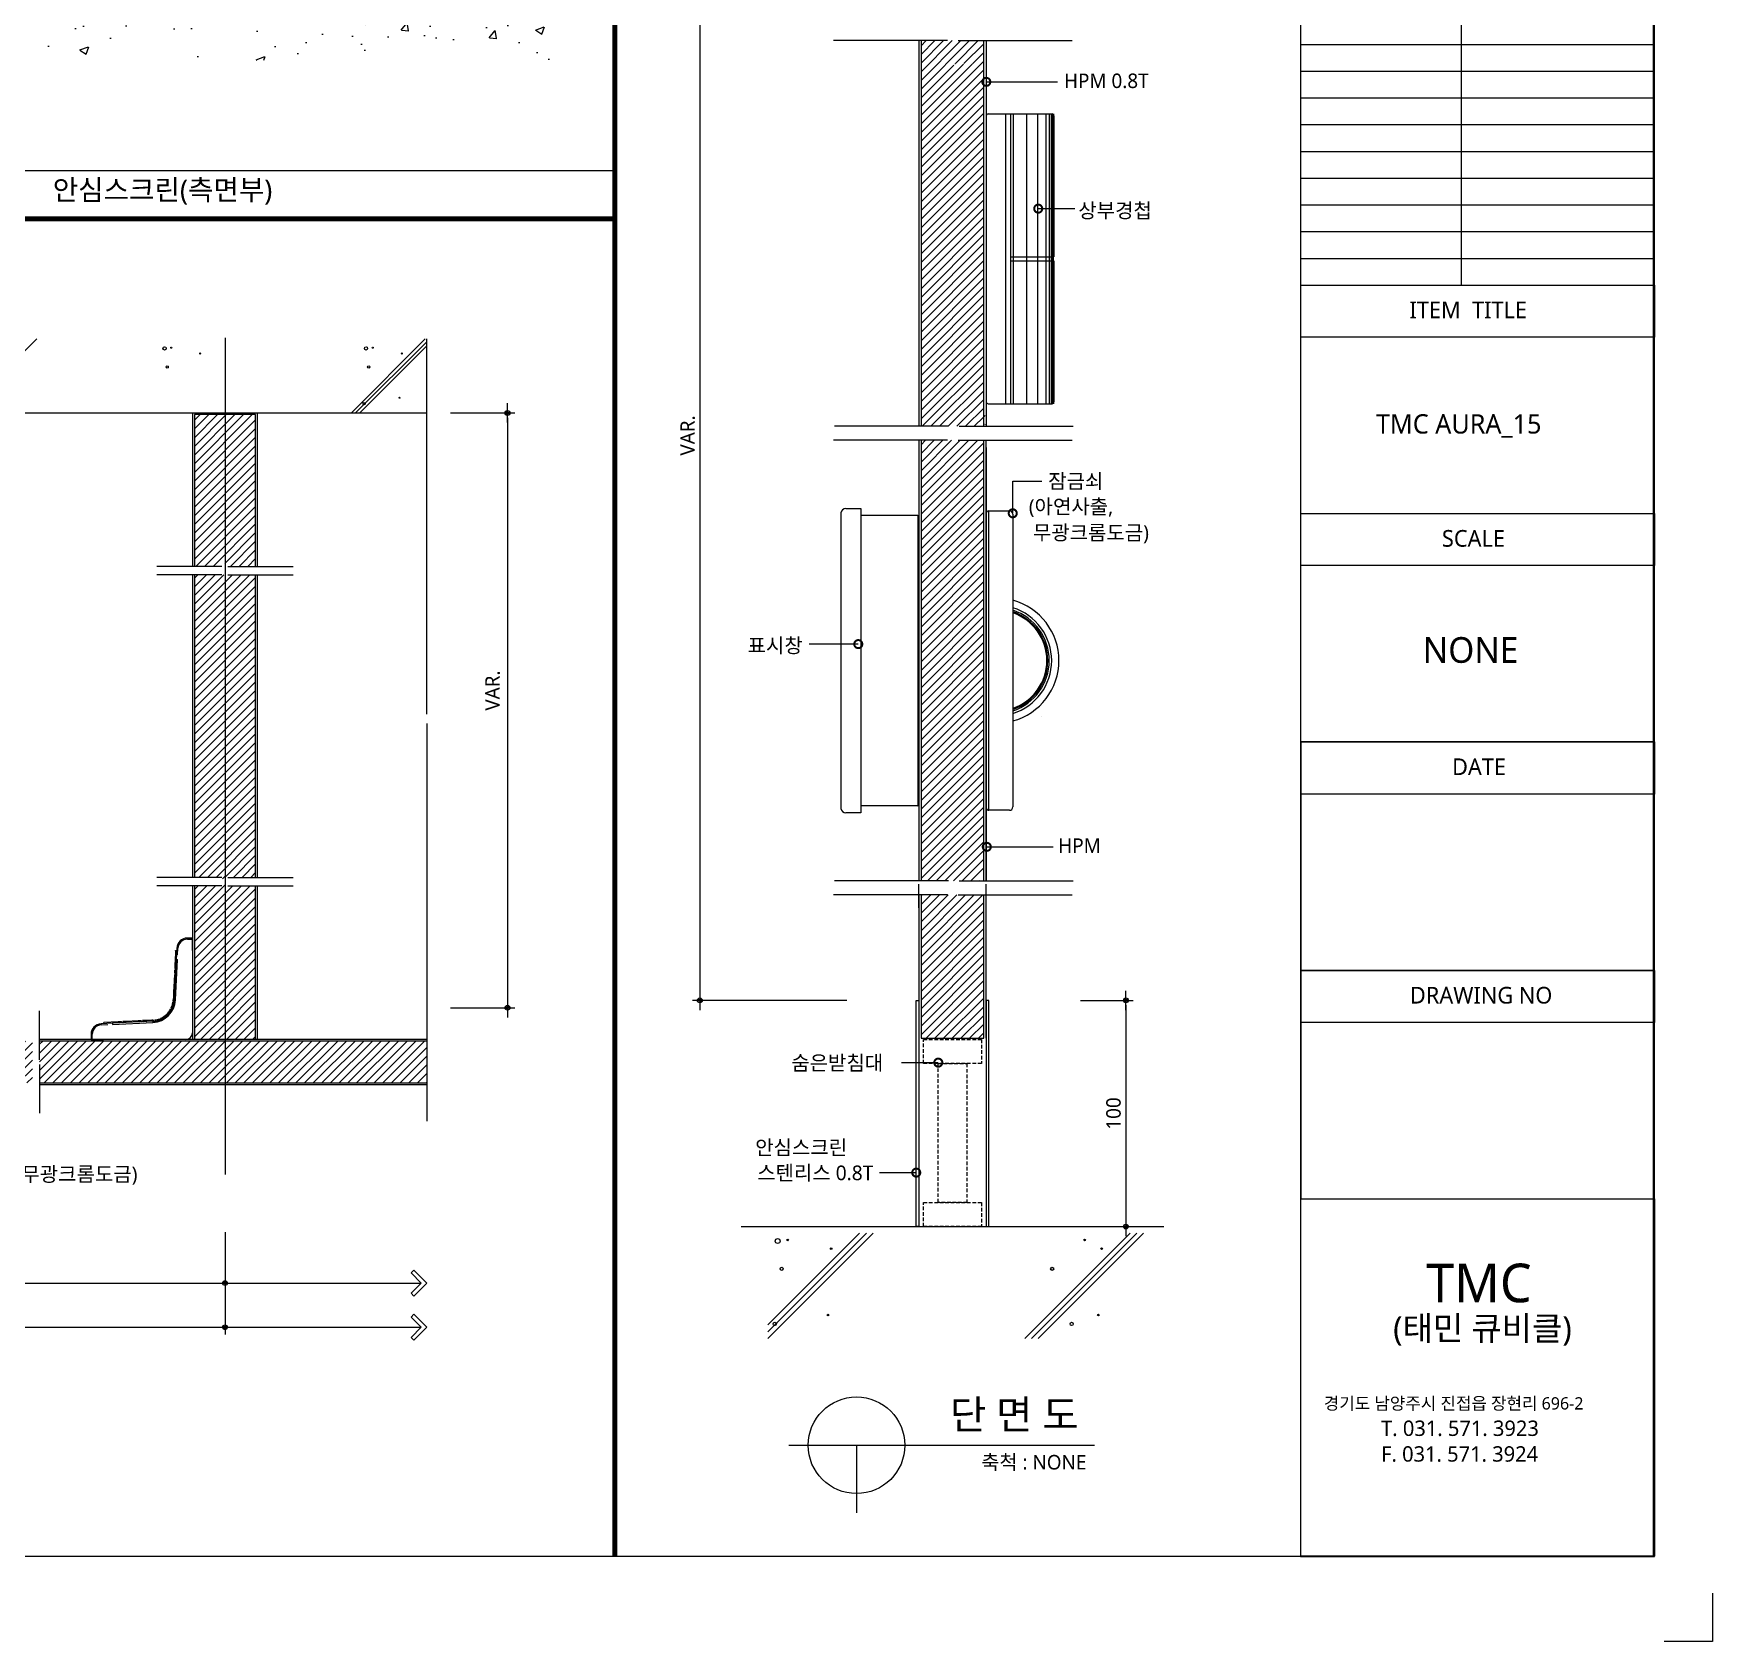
# Model space of a CAD drawing. Extents: x -256 to 8104, y -176 to 5714.
# Drawn here: x 4629 to 8104, y -176 to 3153 of the extents above; entities that cross this region are included whole.
import ezdxf
from ezdxf.enums import TextEntityAlignment as Align

# ---------------------------------------------------------------- set-up
doc = ezdxf.new("R2010")
doc.units = 0
doc.header["$LTSCALE"] = 30
doc.linetypes.add('CEN', pattern=[62, 60, -1, 0, -1])
doc.linetypes.add('HIDDEN', pattern=[0.375, 0.25, -0.125])
doc.layers.get('0').update_dxf_attribs({"linetype": 'CONTINUOUS'})
doc.layers.get('DEFPOINTS').update_dxf_attribs({"linetype": 'CONTINUOUS'})
for name, color, linetype in [('C', 2, 'CONTINUOUS'), ('curior-0Line', 252, 'CONTINUOUS'), ('DIM', 7, 'CONTINUOUS'), ('HAT', 8, 'CONTINUOUS'), ('HID', 9, 'HIDDEN'), ('TIT', 3, 'CONTINUOUS'), ('경첩', 4, 'CONTINUOUS'), ('문자', 3, 'CONTINUOUS'), ('부자재', 4, 'CONTINUOUS'), ('잠금쇠(회전형)', 4, 'CONTINUOUS'), ('중심선', 1, 'CEN'), ('치수', 1, 'CONTINUOUS'), ('판넬', 2, 'CONTINUOUS'), ('해치', 8, 'CONTINUOUS')]:
    doc.layers.add(name, color=color, linetype=linetype)
doc.styles.add('돋움', font='malgun.ttf')
doc.dimstyles.new('10', dxfattribs={"dimscale": 10, "dimtxt": 3, "dimasz": 1, "dimexe": 1.5, "dimexo": 2, "dimgap": 1, "dimtad": 1, "dimdec": 0, "dimlunit": 6, "dimtxsty": '돋움', "dimblk": 'DIMDOT', "dimcen": -1, "dimdle": 1.5, "dimclrt": 3, "dimazin": 3, "dimtfac": 1, "dimtdec": 0, "dimtix": 1, "dimtmove": 2, "dimatfit": 3, "dimldrblk": 'DIMDOT', "dimarcsym": 0})
pattern_1 = [(45, (139999.996, 0), (-8.980256, 8.980256), [])]
pattern_2 = [(45, (139939.411, 92.074), (-8.980256, 8.980256), [])]

# ---------------------------------------------------------------- blocks, each defined once
blk = doc.blocks.new('DIMDOT')
at = {"linetype": 'Continuous'}
blk.add_line((-2, 0), (2, 0), dxfattribs=at)
for radius in [0.5, 0.25]:
    blk.add_circle((0, 0), radius, dxfattribs=at)
blk = doc.blocks.new('*D466')
at = {"layer": 'DEFPOINTS', "color": 0}
for p in [(154653.8, 3666.1), (154329.7, 1327.1), (154653.8, 1327.1)]:
    blk.add_point(p, dxfattribs=at)
at = {"layer": 'DIM', "color": 0, "lineweight": -2, "ltscale": 10}
for p, q in [((154633.8, 3666.1), (154314.7, 3666.1)), ((154329.7, 3656.1), (154329.7, 1337.1)), ((154633.8, 1327.1), (154314.7, 1327.1))]:
    blk.add_line(p, q, dxfattribs=at)
at = {"layer": 'DIM', "color": 0, "lineweight": -2, "xscale": 10, "yscale": 10, "zscale": 10}
for p, rotation in [((154329.7, 3666.1), 90), ((154329.7, 1327.1), 270)]:
    blk.add_blockref('DIMDOT', p, dxfattribs=dict(at, rotation=rotation))
at = {"layer": 'DIM', "color": 3, "insert": (154304.5, 2496.6), "char_height": 30, "attachment_point": 5, "rotation": 90, "style": '돋움'}
blk.add_mtext('VAR.', dxfattribs=at)
blk = doc.blocks.new('A$C13EB2441')
for p, q in [((0.837, 7.375), (0.837, 14.115)), ((0.837, 6.74), (0.837, 0))]:
    blk.add_line(p, q)
blk = doc.blocks.new('_DOTSMALL')
at = {"color": 0, "linetype": 'ByBlock', "const_width": 0.5}
blk.add_lwpolyline([(-0.0625, 0, 1), (0.0625, 0, 1)], format="xyb", close=True, dxfattribs=at)
blk = doc.blocks.new('A$C63EC304E')
at = {"layer": '치수', "color": 1, "xscale": 2.5, "yscale": 2.5, "zscale": 2.5, "rotation": 234.3098741996962}
blk.add_blockref('_DOTSMALL', (0.31, 0.31), dxfattribs=at)
blk = doc.blocks.new('A$C2BC9653E')
at = {"layer": '치수', "xscale": 0.3333333333333333, "yscale": 0.3333333333333333, "zscale": 0.3333333333333333}
blk.add_blockref('A$C63EC304E', (0, 0), dxfattribs=at)
blk = doc.blocks.new('A$C7FC71301')
at = {"layer": '치수', "rotation": 180}
blk.add_blockref('A$C2BC9653E', (0.208, 0.208), dxfattribs=at)
blk = doc.blocks.new('A$C4A20372B')
at = {"layer": '치수'}
blk.add_blockref('A$C7FC71301', (0, 0), dxfattribs=at)
blk = doc.blocks.new('A$C566469F5')
at = {"layer": '치수'}
blk.add_blockref('A$C4A20372B', (0, 0), dxfattribs=at)
blk = doc.blocks.new('A$C7E317CD4')
at = {"layer": '해치', "xscale": 2, "yscale": 2, "zscale": 2}
blk.add_blockref('A$C566469F5', (0, 0), dxfattribs=at)
blk = doc.blocks.new('A$C601D7F27')
at = {"layer": '치수'}
blk.add_blockref('A$C7E317CD4', (0, 0), dxfattribs=at)
blk = doc.blocks.new('A$C38802C08')
at = {"layer": '치수'}
blk.add_blockref('A$C601D7F27', (0, 0), dxfattribs=at)
blk = doc.blocks.new('*D467')
at = {"layer": 'DEFPOINTS', "color": 0}
for p in [(155097.3, 1327.2), (155097.3, 858.9), (155211.6, 858.9)]:
    blk.add_point(p, dxfattribs=at)
at = {"layer": 'DIM', "color": 0, "lineweight": -2, "ltscale": 10}
for p, q in [((155117.3, 1327.2), (155226.6, 1327.2)), ((155211.6, 1317.2), (155211.6, 868.9)), ((155117.3, 858.9), (155226.6, 858.9))]:
    blk.add_line(p, q, dxfattribs=at)
at = {"layer": 'DIM', "color": 0, "lineweight": -2, "xscale": 10, "yscale": 10, "zscale": 10}
for p, rotation in [((155211.6, 1327.2), 90), ((155211.6, 858.9), 270)]:
    blk.add_blockref('DIMDOT', p, dxfattribs=dict(at, rotation=rotation))
at = {"layer": 'DIM', "color": 3, "insert": (155186, 1093), "char_height": 30, "attachment_point": 5, "rotation": 90, "style": '돋움'}
blk.add_mtext('100', dxfattribs=at)
blk = doc.blocks.new('*D472')
at = {"layer": 'DEFPOINTS', "color": 0}
for p in [(148592.8, 867.6), (153346.7, 867.6), (153346.7, 650.4)]:
    blk.add_point(p, dxfattribs=at)
at = {"layer": 'DIM', "color": 0, "lineweight": -2, "ltscale": 10}
for p, q in [((148592.8, 847.6), (148592.8, 635.4)), ((153346.7, 847.6), (153346.7, 635.4)), ((148602.8, 650.4), (153336.7, 650.4))]:
    blk.add_line(p, q, dxfattribs=at)
at = {"layer": 'DIM', "color": 0, "lineweight": -2, "xscale": 10, "yscale": 10, "zscale": 10, "rotation": 180}
blk.add_blockref('DIMDOT', (148592.8, 650.4), dxfattribs=at)
at = {"layer": 'DIM', "color": 0, "lineweight": -2, "xscale": 10, "yscale": 10, "zscale": 10}
blk.add_blockref('DIMDOT', (153346.7, 650.4), dxfattribs=at)
at = {"layer": 'DIM', "color": 3, "insert": (150969.8, 680.1), "char_height": 30, "attachment_point": 5, "style": '돋움'}
blk.add_mtext('설계치수', dxfattribs=at)
blk = doc.blocks.new('*D473')
at = {"layer": 'DEFPOINTS', "color": 0}
for p in [(152195.9, 867.6), (153346.7, 867.6), (153346.7, 741.9)]:
    blk.add_point(p, dxfattribs=at)
at = {"layer": 'DIM', "color": 0, "lineweight": -2, "ltscale": 10}
for p, q in [((152195.9, 847.6), (152195.9, 726.9)), ((153346.7, 847.6), (153346.7, 726.9)), ((152205.9, 741.9), (153336.7, 741.9))]:
    blk.add_line(p, q, dxfattribs=at)
at = {"layer": 'DIM', "color": 0, "lineweight": -2, "xscale": 10, "yscale": 10, "zscale": 10, "rotation": 180}
blk.add_blockref('DIMDOT', (152195.9, 741.9), dxfattribs=at)
at = {"layer": 'DIM', "color": 0, "lineweight": -2, "xscale": 10, "yscale": 10, "zscale": 10}
blk.add_blockref('DIMDOT', (153346.7, 741.9), dxfattribs=at)
at = {"layer": 'DIM', "color": 3, "insert": (152771.3, 771.5), "char_height": 30, "attachment_point": 5, "style": '돋움'}
blk.add_mtext('설계치수', dxfattribs=at)
blk = doc.blocks.new('*D475')
at = {"layer": 'DEFPOINTS', "color": 0}
for p in [(153793.5, 2543.2), (153793.5, 1311.9), (153931.4, 1311.9)]:
    blk.add_point(p, dxfattribs=at)
at = {"layer": 'DIM', "color": 0, "lineweight": -2, "ltscale": 10}
for p, q in [((153813.5, 2543.2), (153946.4, 2543.2)), ((153931.4, 2533.2), (153931.4, 1321.9)), ((153813.5, 1311.9), (153946.4, 1311.9))]:
    blk.add_line(p, q, dxfattribs=at)
at = {"layer": 'DIM', "color": 0, "lineweight": -2, "xscale": 10, "yscale": 10, "zscale": 10}
for p, rotation in [((153931.4, 2543.2), 90), ((153931.4, 1311.9), 270)]:
    blk.add_blockref('DIMDOT', p, dxfattribs=dict(at, rotation=rotation))
at = {"layer": 'DIM', "color": 3, "insert": (153900.6, 1968.5), "char_height": 30, "attachment_point": 5, "rotation": 90, "style": '돋움'}
blk.add_mtext('VAR.', dxfattribs=at)
blk = doc.blocks.new('A$C06B31977')
for p, q in [((1.26, 11.06), (1.26, 21.17)), ((1.26, 10.11), (1.26, 0))]:
    blk.add_line(p, q)
blk = doc.blocks.new('AURA_15', base_point=(148321.5, 175.8))
at = {"layer": 'HAT'}
h = blk.add_hatch(dxfattribs=at)
h.set_pattern_fill('ANSI31', color=256, scale=4, style=0)
h.set_pattern_definition(pattern_1)
edge = h.paths.add_edge_path()
edge.add_line((154917.6, 3265.4), (154858.2, 3265.4))
edge.add_arc((154856.1, 3265.4), 2.08, -54.3099, 0, ccw=False)
edge.add_arc((154856.1, 3265.4), 2.08, 125.6901, 305.6901, ccw=False)
edge.add_arc((154856.1, 3265.4), 2.08, 0, 125.6901, ccw=False)
edge.add_line((154858.2, 3265.4), (154917.6, 3265.4))
edge.add_line((154917.6, 3265.4), (154917.6, 3314.1))
edge.add_line((154917.6, 3314.1), (154907.3, 3314.1))
edge.add_spline(control_points=[(154904.5, 3306.3), (154905.5, 3308.9), (154906.4, 3311.6), (154907.3, 3314.1)], knot_values=[0, 0, 0, 0, 0.152076, 0.152076, 0.152076, 0.152076], degree=3, periodic=0)
edge.add_line((154907.3, 3314.1), (154852.6, 3314.1))
edge.add_line((154852.6, 3314.1), (154852.6, 2515.6))
edge.add_line((154852.6, 2515.6), (154909.3, 2515.6))
edge.add_spline(control_points=[(154909.3, 2515.6), (154912.5, 2524.3), (154915.5, 2532.2), (154917.6, 2536)], knot_values=[0.152076, 0.152076, 0.152076, 0.152076, 0.673721, 0.673721, 0.673721, 0.673721], degree=3, periodic=0)
edge.add_spline(control_points=[(154920, 2515.6), (154920.5, 2525.6), (154921.6, 2540.9), (154918.7, 2538), (154917.6, 2536)], knot_values=[0.673721, 0.673721, 0.673721, 0.673721, 1.332503, 1.60798, 1.60798, 1.60798, 1.60798], degree=3, periodic=0)
edge.add_line((154917.6, 2536), (154917.6, 3265.4))
h.paths.add_polyline_path([(154852.6, 3314.1), (154787.6, 3314.1), (154787.6, 2515.6), (154852.6, 2515.6)])
h = blk.add_hatch(dxfattribs=at)
h.set_pattern_fill('ANSI31', color=256, scale=4, style=0)
h.set_pattern_definition(pattern_1)
h.paths.add_polyline_path([(154852.6, 2030), (154787.6, 2030), (154787.6, 1574.5), (154852.6, 1574.5), (154852.6, 1684, -0.567825), (154852.6, 1687.6)])
h.paths.add_polyline_path([(154917.6, 2030), (154852.6, 2030), (154852.6, 1687.6, -0.582142), (154855.8, 1685.8), (154917.6, 1685.8)])
edge = h.paths.add_edge_path()
edge.add_line((154917.6, 1685.8), (154855.8, 1685.8))
edge.add_arc((154853.7, 1685.8), 2.08, -54.3099, 0, ccw=False)
edge.add_arc((154853.7, 1685.8), 2.08, 239.178, 305.6901, ccw=False)
edge.add_line((154852.6, 1684), (154852.6, 1574.5))
edge.add_line((154852.6, 1574.5), (154909.3, 1574.5))
edge.add_spline(control_points=[(154909.3, 1574.5), (154912.5, 1583.3), (154915.5, 1591.1), (154917.6, 1594.9)], knot_values=[0.152076, 0.152076, 0.152076, 0.152076, 0.673721, 0.673721, 0.673721, 0.673721], degree=3, periodic=0)
edge.add_line((154917.6, 1594.9), (154917.6, 1685.8))
h.paths.add_polyline_path([(154852.6, 2486.6), (154787.6, 2486.6), (154787.6, 2030), (154852.6, 2030)])
edge = h.paths.add_edge_path()
edge.add_line((154917.6, 2486.6), (154907.3, 2486.6))
edge.add_spline(control_points=[(154904.5, 2478.8), (154905.5, 2481.4), (154906.4, 2484), (154907.3, 2486.6)], knot_values=[0, 0, 0, 0, 0.152076, 0.152076, 0.152076, 0.152076], degree=3, periodic=0)
edge.add_line((154907.3, 2486.6), (154852.6, 2486.6))
edge.add_line((154852.6, 2486.6), (154852.6, 2030))
edge.add_line((154852.6, 2030), (154917.6, 2030))
edge.add_line((154917.6, 2030), (154917.6, 2486.6))
at = {"layer": 'HAT', "transparency": 33554687}
h = blk.add_hatch(dxfattribs=at)
h.set_pattern_fill('ANSI31', color=256, scale=4, style=0)
h.set_pattern_definition(pattern_1)
h.paths.add_polyline_path([(154842, 1545.5), (154787.6, 1545.5), (154787.6, 1248.7), (154852.6, 1248.7), (154852.6, 1545.5)])
h.paths.add_polyline_path([(154917.6, 1545.5), (154864.3, 1545.5), (154852.6, 1545.5), (154852.6, 1248.7), (154917.6, 1248.7)])
at = {"layer": '해치'}
h = blk.add_hatch(dxfattribs=at)
h.set_pattern_fill('AR-CONC', color=256, style=0)
h.set_pattern_definition([(50, (151538.16, 1839.99), (182.185, -15.939), [19.05, -209.55]), (355, (151538.16, 1839.99), (-35.243, 191.057), [15.24, -167.64]), (100.451, (151553.34, 1838.66), (146.943, 175.117), [16.19, -178.09]), (46.184, (151538.16, 1890.8), (271.079, -42.042), [28.575, -314.325]), (96.636, (151560.75, 1887.29), (237.404, 247.426), [24.285, -267.135]), (351.184, (151538.16, 1890.8), (237.405, 247.425), [22.86, -251.46]), (21, (151563.56, 1878.09), (151.615, -102.2655), [19.05, -209.55]), (326, (151563.56, 1878.09), (61.802, 184.188), [15.24, -167.64]), (71.4514, (151576.2, 1869.57), (213.416, 81.923), [16.19, -178.09]), (37.5, (151538.16, 1839.99), (3.0886, 84.555), [0, -165.608, 0, -170.18, 0, -168.275]), (7.5, (151538.16, 1839.99), (66.8197, 100.1806), [0, -97.028, 0, -161.798, 0, -64.135]), (327.5, (151481.52, 1839.99), (135.5906, -5.7287), [0, -63.5, 0, -198.12, 0, -262.89]), (317.5, (151456.12, 1839.99), (148.129, 25.4265), [0, -82.55, 0, -131.572, 0, -186.69])])
h.paths.add_polyline_path([(154017.7, 3273.7), (154017.7, 3376.7), (152967.6, 3376.7), (152967.6, 3273.7)])
h = blk.add_hatch(dxfattribs=at)
h.set_pattern_fill('ANSI31', color=256, scale=4, style=0)
h.set_pattern_definition([(45, (-122963.669, -55904.538), (-8.9802561, 8.9802561), [])])
edge = h.paths.add_edge_path()
edge.add_line((153346.7, 2539.9), (153284.3, 2539.9))
edge.add_line((153284.3, 2539.9), (153283.4, 2539))
edge.add_line((153283.4, 2539), (153283.4, 2438.6))
edge.add_line((153283.4, 2438.6), (153326.3, 2438.6))
edge.add_line((153326.3, 2438.6), (153326.3, 2397.1))
edge.add_line((153326.3, 2397.1), (153283.4, 2397.1))
edge.add_line((153283.4, 2397.1), (153283.4, 2225.4))
edge.add_line((153283.4, 2225.4), (153340, 2225.4))
edge.add_spline(control_points=[(153340, 2225.4), (153342.7, 2233), (153348.8, 2248.4), (153344.9, 2217.5), (153346.4, 2215), (153346.7, 2214.9)], knot_values=[0.456227, 0.456227, 0.456227, 0.456227, 2.847595, 6.178025, 6.737145, 6.737145, 6.737145, 6.737145], degree=3, periodic=0)
edge.add_spline(control_points=[(153346.4, 2215.1), (153346.5, 2218.2), (153346.5, 2220.9), (153346, 2221.3), (153345.9, 2221.3)], knot_values=[0.891967, 0.891967, 0.891967, 0.891967, 1.280656, 1.337888, 1.337888, 1.337888, 1.337888], degree=3, periodic=0)
edge.add_line((153346.7, 2214.9), (153346.7, 2539.9))
edge = h.paths.add_edge_path()
edge.add_line((153410.1, 2539.9), (153346.7, 2539.9))
edge.add_line((153346.7, 2539.9), (153346.7, 2214.9))
edge.add_spline(control_points=[(153346.7, 2214.9), (153347.9, 2214.7), (153350.1, 2219.1), (153352.8, 2225.4)], knot_values=[6.737145, 6.737145, 6.737145, 6.737145, 8.913909, 8.913909, 8.913909, 8.913909], degree=3, periodic=0)
edge.add_spline(control_points=[(153352.8, 2225.4), (153354.8, 2230.2), (153357.1, 2236.1), (153359.5, 2242.1)], knot_values=[8.913909, 8.913909, 8.913909, 8.913909, 10.573873, 10.573873, 10.573873, 10.573873], degree=3, periodic=0)
edge.add_line((153352.8, 2225.4), (153410.1, 2225.4))
edge.add_line((153410.1, 2225.4), (153410.1, 2397.1))
edge.add_line((153410.1, 2397.1), (153367.2, 2397.1))
edge.add_line((153367.2, 2397.1), (153367.2, 2438.6))
edge.add_line((153367.2, 2438.6), (153410.1, 2438.6))
edge.add_line((153410.1, 2438.6), (153410.1, 2539.9))
h.paths.add_polyline_path([(153410.1, 2438.6), (153367.2, 2438.6), (153367.2, 2397.1), (153410.1, 2397.1)], flags=16)
h.paths.add_polyline_path([(153326.3, 2438.6), (153283.4, 2438.6), (153283.4, 2397.1), (153326.3, 2397.1)], flags=16)
h = blk.add_hatch(dxfattribs=at)
h.set_pattern_fill('ANSI31', color=256, scale=4, style=0)
h.set_pattern_definition([(45, (153346.735, 1894.911), (-8.98026, 8.98026), [])])
h.paths.add_polyline_path([(153410.1, 2208.3), (153283.4, 2208.3), (153283.4, 1581.6), (153410.1, 1581.6)])
at = {"layer": '해치', "transparency": 33554687}
h = blk.add_hatch(dxfattribs=at)
h.set_pattern_fill('ANSI31', color=256, scale=4)
h.set_pattern_definition(pattern_2)
edge = h.paths.add_edge_path()
edge.add_spline(control_points=[(153346.7, 1554), (153346.4, 1554.1), (153345.4, 1555.8), (153346.2, 1565.7), (153346.4, 1571.3)], knot_values=[1.337888, 1.337888, 1.337888, 1.337888, 1.524261, 2.245715, 2.245715, 2.245715, 2.245715], degree=3, periodic=0)
edge.add_spline(control_points=[(153346.7, 1571.1), (153346.4, 1571.2), (153344.9, 1573.7), (153348.8, 1604.6), (153342.7, 1589.2), (153340, 1581.6)], knot_values=[0.152076, 0.152076, 0.152076, 0.152076, 0.338449, 1.448592, 2.245715, 2.245715, 2.245715, 2.245715], degree=3, periodic=0)
edge.add_spline(control_points=[(153346.4, 1571.3), (153346.5, 1574.4), (153346.5, 1577.1), (153346, 1577.5), (153345.9, 1577.5)], knot_values=[0.891967, 0.891967, 0.891967, 0.891967, 1.280656, 1.337888, 1.337888, 1.337888, 1.337888], degree=3, periodic=0)
edge.add_spline(control_points=[(153345.9, 1577.5), (153344.9, 1577.6), (153342.5, 1571.5), (153340, 1564.5)], knot_values=[0.152076, 0.152076, 0.152076, 0.152076, 0.891967, 0.891967, 0.891967, 0.891967], degree=3, periodic=0)
edge.add_spline(control_points=[(153338.4, 1560), (153338.9, 1561.5), (153339.4, 1563), (153340, 1564.5)], knot_values=[0, 0, 0, 0, 0.152076, 0.152076, 0.152076, 0.152076], degree=3, periodic=0)
edge.add_line((153340, 1564.5), (153283.4, 1564.5))
edge.add_line((153283.4, 1564.5), (153283.4, 1392))
edge.add_line((153283.4, 1392), (153328.1, 1392))
edge.add_line((153328.1, 1392), (153328.1, 1350.5))
edge.add_line((153328.1, 1350.5), (153283.4, 1350.5))
edge.add_line((153283.4, 1350.5), (153283.4, 1246.2))
edge.add_line((153283.4, 1246.2), (153346.7, 1246.2))
edge.add_line((153346.7, 1246.2), (153346.7, 1554))
h.paths.add_polyline_path([(153410.1, 1392), (153365.3, 1392), (153365.3, 1350.5), (153410.1, 1350.5)])
h.paths.add_polyline_path([(153328.1, 1392), (153283.4, 1392), (153283.4, 1350.5), (153328.1, 1350.5)], flags=16)
h = blk.add_hatch(dxfattribs=at)
h.set_pattern_fill('ANSI31', color=256, scale=4)
h.set_pattern_definition(pattern_2)
h.paths.add_polyline_path([(153410.1, 1503.5), (153346.7, 1503.5), (153346.7, 1246.2), (153410.1, 1246.2), (153410.1, 1350.5), (153365.3, 1350.5), (153365.3, 1392), (153410.1, 1392)])
edge = h.paths.add_edge_path()
edge.add_line((153410.1, 1564.5), (153352.8, 1564.5))
edge.add_spline(control_points=[(153352.8, 1564.5), (153350.1, 1558.1), (153347.9, 1553.8), (153346.7, 1554)], knot_values=[2.245715, 2.245715, 2.245715, 2.245715, 2.971303, 2.971303, 2.971303, 2.971303], degree=3, periodic=0)
edge.add_line((153346.7, 1554), (153346.7, 1503.5))
edge.add_line((153346.7, 1503.5), (153410.1, 1503.5))
edge.add_line((153410.1, 1503.5), (153410.1, 1564.5))
h = blk.add_hatch(dxfattribs=at)
h.set_pattern_fill('ANSI31', color=256, scale=4, style=0)
h.set_pattern_definition(pattern_2)
h.paths.add_polyline_path([(152962.8, 1194.6), (152962.8, 1204.1), (152962.8, 1242.9), (153346.7, 1242.9), (153346.7, 1156.2), (152962.8, 1156.2)])
edge = h.paths.add_edge_path()
edge.add_line((152948.2, 1194.6), (152948.2, 1204.1))
edge.add_line((152948.2, 1204.1), (152948.2, 1242.9))
edge.add_line((152948.2, 1242.9), (152315.7, 1242.9))
edge.add_line((152315.7, 1242.9), (152315.7, 1201.6))
edge.add_arc((152315.7, 1199.6), 2.08, -35.6901, 90, ccw=False)
edge.add_arc((152315.7, 1199.6), 2.08, 270, 324.3099, ccw=False)
edge.add_line((152315.7, 1197.5), (152315.7, 1156.2))
edge.add_line((152315.7, 1156.2), (152948.2, 1156.2))
edge.add_line((152948.2, 1156.2), (152948.2, 1194.6))
h.paths.add_polyline_path([(152190.9, 1242.9), (152190.9, 1156.2), (152315.7, 1156.2), (152315.7, 1197.5, -0.610943), (152314, 1200.8, -0.241509), (152315.7, 1201.6), (152315.7, 1242.9)])
h.paths.add_polyline_path([(153764.4, 1242.9), (153346.7, 1242.9), (153346.7, 1156.2), (153764.4, 1156.2)])
at = {"color": 8}
blk.add_line((152768.2, 3045), (154153.5, 3045), dxfattribs=at)
for p, q in [((153764.4, 1919.6), (153764.4, 2696.4)), ((148592.8, 2543.2), (153764.4, 2543.2)), ((153340.1, 2225.4), (153205.3, 2225.4)), ((153352.8, 2225.4), (153487.6, 2225.4)), ((153764.4, 1900.6), (153764.4, 1077.3)), ((153340.1, 1581.6), (153205.3, 1581.6)), ((153352.8, 1581.6), (153487.6, 1581.6)), ((154415.4, 858.9), (155289.8, 858.9))]:
    blk.add_line(p, q)
at = {"color": 2}
for p, q in [((156425.6, 100), (156425.6, 0)), ((156425.6, 100), (156425.6, 0)), ((156425.6, 100), (156425.6, 0)), ((156425.6, 0), (156325.6, 0)), ((156425.6, 0), (156325.6, 0)), ((156425.6, 0), (156325.6, 0))]:
    blk.add_line(p, q, dxfattribs=at)
for points in [[(148320.8, 5714.2), (155573.1, 5714.2), (155573.1, 175.8), (148320.8, 175.8)], [(148320.8, 5714.2), (155573.1, 5714.2), (155573.1, 175.8), (148320.8, 175.8)], [(148320.8, 5714.2), (156302.7, 5714.2), (156302.7, 175.8), (148320.8, 175.8)], [(154777.6, 1327.1), (154782.6, 1327.1), (154782.6, 858.9), (154777.6, 858.9)], [(154927.6, 1327.1), (154922.6, 1327.1), (154922.6, 858.9), (154927.6, 858.9)]]:
    blk.add_lwpolyline(points, close=True, dxfattribs=at)
at = {"color": 8, "const_width": 10}
for points in [[(154153.5, 175.8), (154153.5, 5714.2)], [(148368.9, 2945), (154153.5, 2945)]]:
    blk.add_lwpolyline(points, dxfattribs=at)
at = {"layer": 'C'}
for p, q in [((154787.6, 3314.1), (154787.6, 2515.6)), ((154917.6, 2515.6), (154917.6, 3314.1)), ((154787.6, 2486.6), (154787.6, 1574.5)), ((154917.6, 1574.5), (154917.6, 2486.6)), ((154787.6, 1545.5), (154787.6, 1248.7)), ((154917.6, 1248.7), (154917.6, 1545.5)), ((153764.4, 1242.9), (152962.8, 1242.9)), ((154787.6, 1248.7), (154917.6, 1248.7)), ((152962.8, 1156.2), (153764.4, 1156.2))]:
    blk.add_line(p, q, dxfattribs=at)
at = {"layer": 'curior-0Line'}
for p, q in [((155573.1, 5714.2), (155573.1, 176.6)), ((155905.7, 3361.7), (155905.7, 2808)), ((155573.5, 3306.3), (156305.6, 3306.3)), ((155573.5, 3251), (156305.6, 3251)), ((155573.5, 3195.6), (156305.6, 3195.6)), ((155573.5, 3140.2), (156305.6, 3140.2)), ((155573.5, 3084.8), (156305.6, 3084.8)), ((155573.5, 3029.5), (156305.6, 3029.5)), ((155573.5, 2974.1), (156305.6, 2974.1)), ((155573.5, 2918.7), (156305.6, 2918.7)), ((155573.5, 2863.3), (156305.6, 2863.3)), ((155573.5, 2808), (156305.6, 2808))]:
    blk.add_line(p, q, dxfattribs=at)
for points in [[(156305.6, 5714.2), (155573.1, 5714.2), (155573.1, 175.8), (156305.6, 175.8)], [(155573.5, 2808), (156305.6, 2808), (156305.6, 2700.2), (155573.5, 2700.2)], [(155573.5, 2335.1), (156305.6, 2335.1), (156305.6, 2227.3), (155573.5, 2227.3)], [(155573.5, 1389.2), (156305.6, 1389.2), (156305.6, 1862.2), (155573.5, 1862.2)], [(155573.5, 1862.2), (156305.6, 1862.2), (156305.6, 1754.4), (155573.5, 1754.4)], [(155573.5, 916.3), (156305.6, 916.3), (156305.6, 1389.2), (155573.5, 1389.2)], [(155573.5, 1389.2), (156305.6, 1389.2), (156305.6, 1281.5), (155573.5, 1281.5)], [(156305.6, 176.6), (155573.8, 176.6), (155573.8, 916.3), (156305.6, 916.3)]]:
    blk.add_lwpolyline(points, close=True, dxfattribs=at)
at = {"layer": 'DIM', "ltscale": 10}
for p, q in [((153732, 762.9), (153737.7, 768.7)), ((153764.4, 741.9), (153737.7, 768.7)), ((153346.7, 741.9), (153753, 741.9)), ((153753, 741.9), (153732, 762.9)), ((153753, 741.9), (153732, 720.8)), ((153764.4, 741.9), (153737.7, 715.1)), ((153732, 720.8), (153737.7, 715.1)), ((153732, 671.5), (153737.7, 677.2)), ((153753, 650.4), (153732, 671.5)), ((153764.4, 650.4), (153737.7, 677.2)), ((153346.7, 650.4), (153753, 650.4)), ((153753, 650.4), (153732, 629.4)), ((153732, 629.4), (153737.7, 623.6)), ((153764.4, 650.4), (153737.7, 623.6))]:
    blk.add_line(p, q, dxfattribs=at)
at = {"layer": 'HAT'}
for radius, start, end in [(114.6, 287.404, 72.596), (109.6, 288.2251, 71.7749), (106.6, 288.7568, 71.2432), (104.6, 289.1292, 70.8708)]:
    blk.add_arc((154943.3, 2030.6), radius, start, end, dxfattribs=at)
at = {"layer": 'HID', "lineweight": 15}
for points in [[(154792.6, 1246.3), (154912.6, 1246.3), (154912.6, 1196.3), (154792.6, 1196.3)], [(154822.6, 1196.3), (154882.6, 1196.3), (154882.6, 908.9), (154822.6, 908.9)], [(154792.6, 908.9), (154912.6, 908.9), (154912.6, 858.9), (154792.6, 858.9)]]:
    blk.add_lwpolyline(points, close=True, dxfattribs=at)
at = {"layer": 'TIT', "color": 7}
for p, q in [((154513.9, 406.2), (155146.6, 406.2)), ((154654.2, 406.2), (154654.2, 266.2))]:
    blk.add_line(p, q, dxfattribs=at)
blk.add_circle((154653.9, 406.2), 100, dxfattribs=at)
at = {"layer": '경첩', "color": 4, "linetype": 'Continuous', "lineweight": 15}
for p, q in [((153244, 1425.1), (153242.8, 1399.9)), ((153244, 1425.1), (153246.3, 1422.9)), ((153245.1, 1430.7), (153246.6, 1429.2)), ((153246.9, 1435.3), (153245.8, 1412)), ((153248.5, 1421.7), (153249.2, 1435.2)), ((153268.8, 1453.9), (153268.8, 1456.2)), ((153279.4, 1456.2), (153268.8, 1456.2)), ((153268.8, 1453.9), (153279.4, 1453.9)), ((153279.4, 1453.9), (153279.4, 1456.2)), ((153279.4, 1433.8), (153279.4, 1453.9)), ((153279.4, 1430.6), (153279.4, 1432.9)), ((153279.4, 1430.6), (153279.4, 1260.2)), ((153245.8, 1412), (153241.8, 1328.2)), ((153242.4, 1390.5), (153242.1, 1384.2)), ((153242.4, 1390.5), (153244.6, 1388.2)), ((153242.5, 1393.6), (153244.8, 1391.4)), ((153242.8, 1399.9), (153245.1, 1397.7)), ((153244.1, 1328.1), (153248.1, 1411.9)), ((153242, 1381), (153240.7, 1354.2)), ((153242, 1381), (153244.2, 1378.8)), ((153242.1, 1384.2), (153244.3, 1381.9)), ((153239, 1323.8), (153241, 1321.8)), ((153239.3, 1325.9), (153241.4, 1323.8)), ((153239.8, 1334.4), (153239.5, 1328.3)), ((153239.9, 1338.5), (153239.8, 1335.3)), ((153239.8, 1335.3), (153242, 1333.1)), ((153239.8, 1335.3), (153239.8, 1334.4)), ((153239.8, 1334.4), (153242, 1332.2)), ((153240, 1339.4), (153239.9, 1338.5)), ((153239.9, 1338.5), (153242.2, 1336.2)), ((153240.4, 1348), (153240, 1339.4)), ((153240, 1339.4), (153242.2, 1337.2)), ((153240.4, 1348), (153242.6, 1345.8)), ((153240.7, 1354.2), (153240.5, 1350.2)), ((153240.5, 1350.2), (153242.7, 1348)), ((153240.7, 1354.2), (153242.9, 1352)), ((153240.7, 1354.2), (153242.9, 1351.9)), ((153195, 1286), (153182.4, 1285.4)), ((153197.3, 1286.1), (153195, 1286)), ((153195, 1286), (153197.3, 1283.8)), ((153206.7, 1287.6), (153208.6, 1285.7)), ((153211.6, 1289.3), (153213.4, 1287.5)), ((153213.9, 1290.3), (153215.7, 1288.5)), ((153218.2, 1292.6), (153219.9, 1290.9)), ((153220.2, 1293.8), (153221.9, 1292.2)), ((153230.4, 1303.5), (153232.1, 1301.8)), ((153231.8, 1305.4), (153233.5, 1303.7)), ((153234.3, 1309.5), (153236, 1307.8)), ((153235.4, 1311.7), (153237.1, 1309.9)), ((153236.9, 1315.4), (153238.7, 1313.6)), ((153240.2, 1318.4), (153238.3, 1320.3)), ((153238.4, 1320.3), (153240.3, 1318.4)), ((153071.7, 1256.9), (153069.4, 1256.9)), ((153069.4, 1256.9), (153069.4, 1246.2)), ((153071.7, 1246.2), (153071.7, 1256.9)), ((153113.6, 1279.9), (153090.3, 1278.8)), ((153090.4, 1276.4), (153103.9, 1277.1)), ((153094.9, 1280.6), (153095.7, 1281.4)), ((153094.9, 1280.6), (153096.4, 1279.1)), ((153125.7, 1282.8), (153095.7, 1281.4)), ((153197.4, 1283.8), (153113.6, 1279.9)), ((153113.7, 1277.5), (153197.5, 1281.5)), ((153125.7, 1282.8), (153127.9, 1280.5)), ((153132, 1283.1), (153134.2, 1280.8)), ((153135.2, 1283.2), (153137.4, 1281)), ((153166.7, 1284.7), (153141.5, 1283.5)), ((153141.5, 1283.5), (153143.7, 1281.3)), ((153166.7, 1284.7), (153168.9, 1282.5)), ((153173, 1285), (153175.2, 1282.8)), ((153176.1, 1285.2), (153178.4, 1282.9)), ((153182.4, 1285.4), (153184.7, 1283.2)), ((153069.4, 1246.2), (153071.7, 1246.2)), ((153071.7, 1246.2), (153091.8, 1246.2)), ((153092.7, 1246.2), (153095.1, 1246.2)), ((153265.4, 1246.2), (153095.1, 1246.2))]:
    blk.add_line(p, q, dxfattribs=at)
at = {"layer": '경첩', "color": 4, "linetype": 'Continuous', "lineweight": 15, "flags": 128}
for points in [[(153244.3, 1429.9), (153244.2, 1428.9), (153244.2, 1427.8), (153244.1, 1426.5), (153244, 1425.1)], [(153244.3, 1429.9), (153244.4, 1430.1), (153244.6, 1430.2), (153244.7, 1430.4), (153244.9, 1430.5), (153244.9, 1430.6), (153245, 1430.6), (153245, 1430.7), (153245.1, 1430.7)], [(153249.2, 1435.2), (153248.7, 1435.2), (153248.3, 1435.3), (153247.9, 1435.3), (153247.5, 1435.3), (153247.2, 1435.3), (153247, 1435.3), (153246.9, 1435.3), (153246.9, 1435.3)], [(153242.8, 1399.9), (153242.8, 1398.7), (153242.7, 1397.5), (153242.7, 1396.4), (153242.6, 1395.5), (153242.6, 1394.7), (153242.6, 1394.1), (153242.6, 1393.7), (153242.5, 1393.6)], [(153245.8, 1412), (153245.8, 1412), (153245.9, 1412), (153246.1, 1412), (153246.4, 1412), (153246.8, 1411.9), (153247.2, 1411.9), (153247.6, 1411.9), (153248.1, 1411.9)], [(153239.3, 1325.9), (153239.1, 1324.3), (153239, 1323.8)], [(153240.5, 1350.2), (153240.5, 1349.5), (153240.4, 1348.8), (153240.4, 1348)], [(153240.7, 1354.2), (153240.7, 1354.2), (153240.7, 1354.2)], [(153241.8, 1328.2), (153241.8, 1328.2), (153242, 1328.2), (153242.2, 1328.2), (153242.5, 1328.2), (153242.8, 1328.2), (153243.2, 1328.2), (153243.7, 1328.1), (153244.1, 1328.1)], [(153238.4, 1320.3), (153238.4, 1320.3), (153238.4, 1320.3)], [(153090.4, 1276.4), (153090.4, 1276.9), (153090.4, 1277.3), (153090.4, 1277.7), (153090.3, 1278.1), (153090.3, 1278.4), (153090.3, 1278.6), (153090.3, 1278.7), (153090.3, 1278.8)], [(153113.6, 1279.9), (153113.6, 1279.8), (153113.6, 1279.7), (153113.7, 1279.5), (153113.7, 1279.2), (153113.7, 1278.8), (153113.7, 1278.4), (153113.7, 1278), (153113.7, 1277.5)], [(153132, 1283.1), (153131.9, 1283.1), (153131.5, 1283), (153130.9, 1283), (153130.2, 1283), (153129.2, 1282.9), (153128.1, 1282.9), (153126.9, 1282.8), (153125.7, 1282.8)], [(153141.5, 1283.5), (153140.4, 1283.5), (153139.3, 1283.4), (153138.3, 1283.4), (153137.4, 1283.3), (153136.6, 1283.3), (153136, 1283.3), (153135.5, 1283.2), (153135.3, 1283.2), (153135.2, 1283.2)], [(153173, 1285), (153172.9, 1285), (153172.5, 1285), (153171.9, 1285), (153171.1, 1284.9), (153170.2, 1284.9), (153169.1, 1284.8), (153167.9, 1284.8), (153166.7, 1284.7)], [(153182.4, 1285.4), (153181.2, 1285.4), (153180, 1285.3), (153178.9, 1285.3), (153178, 1285.2), (153177.2, 1285.2), (153176.6, 1285.2), (153176.2, 1285.2), (153176.1, 1285.2)], [(153197.4, 1283.8), (153197.4, 1283.8), (153197.4, 1283.6), (153197.4, 1283.4), (153197.4, 1283.1), (153197.4, 1282.8), (153197.5, 1282.4), (153197.5, 1281.9), (153197.5, 1281.5)]]:
    blk.add_lwpolyline(points, dxfattribs=at)
at = {"layer": '경첩', "color": 4, "linetype": 'Continuous', "lineweight": 15}
for centre, radius, start, end in [((153268.8, 1434.3), 21.9, 90, 177.3017), ((153268.8, 1434.3), 19.6, 90, 177.3017), ((153195.2, 1330.4), 46.7, 272.6983, 357.3017), ((153195.2, 1330.4), 49, 272.6983, 357.3017), ((153195.2, 1330.4), 44.3, 346.8377, 351.3944), ((153195.2, 1330.4), 44.3, 354.0912, 357.3017), ((153195.2, 1330.4), 44.3, 272.6983, 285), ((153195.2, 1330.4), 44.3, 284.9998, 291.7506), ((153195.2, 1330.4), 44.3, 294.9948, 301.2998), ((153195.2, 1330.4), 44.3, 301.2991, 304.3858), ((153195.2, 1330.4), 44.3, 304.3849, 322.5608), ((153195.2, 1330.4), 44.3, 322.5612, 325.6145), ((153195.2, 1330.4), 44.3, 325.6151, 331.8264), ((153195.2, 1330.4), 44.3, 335.0052, 340.234), ((153195.2, 1330.4), 44.3, 340.234, 346.7569), ((153091.3, 1256.9), 21.9, 92.6983, 180), ((153091.3, 1256.9), 19.6, 92.6983, 180), ((153265.4, 1260.2), 14, 270, 0)]:
    blk.add_arc(centre, radius, start, end, dxfattribs=at)
at = {"layer": '부자재'}
for p, q in [((154922.6, 3158.2), (154922.6, 2566.2)), ((154926.6, 3162.2), (155058.6, 3162.2)), ((154962.6, 3162.2), (154962.6, 2562.2)), ((154972.7, 3162.2), (154972.7, 2562.2)), ((155062.6, 3158.2), (155062.6, 2866.2)), ((154972.7, 2866.2), (155062.6, 2866.2)), ((154972.7, 2858.2), (155062.6, 2858.2)), ((155061.3, 2866.2), (155061.3, 2858.2)), ((155062.6, 2858.2), (155062.6, 2566.2)), ((154926.6, 2562.2), (155058.6, 2562.2))]:
    blk.add_line(p, q, dxfattribs=at)
for centre, start, end in [((154926.6, 3158.2), 90, 180), ((155058.6, 3158.2), 0, 90), ((154926.6, 2566.2), 180, 270), ((155058.6, 2566.2), 270, 0)]:
    blk.add_arc(centre, 4, start, end, dxfattribs=at)
at = {"layer": '잠금쇠(회전형)', "linetype": 'Continuous', "lineweight": 15}
for p, q in [((154621.7, 2336.5), (154621.7, 1724.6)), ((154631.7, 2345.6), (154662.6, 2345.6)), ((154662.6, 2345.6), (154662.6, 1715.6)), ((154780.7, 2331.3), (154662.6, 2331.3)), ((154780.7, 2331.3), (154780.7, 1729.8)), ((154782.6, 1732.6), (154782.6, 2328.5)), ((154922.6, 2335.6), (154922.6, 1720.6)), ((154927.6, 2340.6), (154970.6, 2340.6)), ((154927.6, 1720.6), (154927.6, 2340.6)), ((154977.6, 2333.6), (154977.6, 1727.6)), ((155036.4, 1914.1), (155036.4, 1914.1)), ((154662.6, 1715.6), (154631.7, 1715.6)), ((154780.7, 1729.8), (154662.6, 1729.8)), ((154970.6, 1720.6), (154927.6, 1720.6))]:
    blk.add_line(p, q, dxfattribs=at)
for centre, radius, start, end in [((154631.7, 2335.6), 10, 90, 174.5584), ((154779.6, 2328.5), 3, 0, 69.2996), ((154927.6, 2335.6), 5, 90, 180), ((154970.6, 2333.6), 7, 0, 90), ((154943.3, 2030.6), 129.6, 285.3368, 74.6632), ((154631.7, 1725.6), 10, 185.4416, 270), ((154779.6, 1732.6), 3, 290.7004, 0), ((154927.6, 1725.6), 5, 180, 270), ((154970.6, 1727.6), 7, 270, 0)]:
    blk.add_arc(centre, radius, start, end, dxfattribs=at)
at = {"layer": '중심선'}
blk.add_line((153346.7, 2698.7), (153346.7, 966.8), dxfattribs=at)
at = {"layer": '치수'}
for p, q in [((154921.6, 3228.7), (155069.7, 3228.7)), ((155029.1, 2966.2), (155105.6, 2966.2)), ((154977.3, 2335.5), (154977.3, 2402.3)), ((154977.3, 2402.3), (155037.6, 2402.3)), ((154657.6, 2064.7), (154556.2, 2064.7)), ((154922.6, 1645), (155060.9, 1645)), ((154747.2, 1198.3), (154823.2, 1198.3)), ((154701.6, 970.5), (154777.6, 970.5))]:
    blk.add_line(p, q, dxfattribs=at)
at = {"layer": '판넬', "color": 1}
for p, q in [((154782.6, 3314.1), (154782.6, 2515.6)), ((154922.6, 3314.1), (154922.6, 2515.6)), ((154782.6, 3281.9), (154782.6, 2561.9)), ((154922.6, 3281.9), (154922.6, 2561.9)), ((153279.4, 2543.2), (153279.4, 2225.4)), ((153414.1, 2225.4), (153414.1, 2543.2)), ((154782.6, 2486.6), (154782.6, 1574.5)), ((154922.6, 1574.5), (154922.6, 2486.6)), ((154922.6, 2471.7), (154922.6, 1574.5)), ((153279.4, 2208.3), (153279.4, 1892.6)), ((153414.1, 1892.6), (153414.1, 2208.3)), ((153279.4, 1892.6), (153279.4, 1581.6)), ((153414.1, 1581.6), (153414.1, 1892.6)), ((153279.4, 1564.5), (153279.4, 1246.2)), ((153414.1, 1246.2), (153414.1, 1564.5)), ((154782.6, 1518.5), (154782.6, 1567.8)), ((154922.6, 1518.5), (154922.6, 1567.8)), ((154782.6, 1545.5), (154782.6, 1248.7)), ((154922.6, 1248.7), (154922.6, 1545.5)), ((153764.4, 1246.2), (152962.8, 1246.2)), ((152962.8, 1152.9), (153764.4, 1152.9))]:
    blk.add_line(p, q, dxfattribs=at)
at = {"layer": '판넬'}
for p, q in [((153283.4, 2539.9), (153283.4, 2225.4)), ((153410.1, 2539.9), (153283.4, 2539.9)), ((153410.1, 2225.4), (153410.1, 2539.9)), ((153283.4, 2208.3), (153283.4, 1892.6)), ((153410.1, 1892.6), (153410.1, 2208.3)), ((153283.4, 1892.6), (153283.4, 1581.6)), ((153410.1, 1581.6), (153410.1, 1892.6)), ((153283.4, 1564.5), (153283.4, 1246.2)), ((153410.1, 1246.2), (153410.1, 1564.5))]:
    blk.add_line(p, q, dxfattribs=at)
at = {"layer": '해치'}
for p, q in [((154978.8, 2562.2), (154978.8, 3162.2)), ((155006.7, 2562.2), (155006.7, 3162.2)), ((155029.5, 2562.2), (155029.5, 3162.2)), ((155046.2, 2562.2), (155046.2, 3162.2)), ((155053.7, 2562.2), (155053.7, 3162.2)), ((155057.5, 2562.2), (155057.5, 3162.2)), ((155060.1, 2562.2), (155060.1, 3162.2)), ((155061.6, 2562.2), (155061.6, 3162.2)), ((155062.1, 2866.2), (155062.1, 3162.2)), ((155062.4, 2866.2), (155062.4, 3162.2)), ((155062.1, 2562.2), (155062.1, 2858.2)), ((155062.4, 2562.2), (155062.4, 2858.2)), ((152804.2, 2543.2), (152957.4, 2696.4)), ((153608.2, 2543.2), (153761.3, 2696.4)), ((153625.8, 2543.2), (153764.4, 2681.9)), ((154470.2, 655.2), (154660.4, 845.5)), ((154470.2, 627.4), (154688.2, 845.5)), ((155002.3, 627.4), (155220.3, 845.5)), ((155030.1, 627.4), (155248.2, 845.5))]:
    blk.add_line(p, q, dxfattribs=at)
at = {"layer": '해치', "color": 2}
for p, q in [((153617, 2543.2), (153764.4, 2690.7)), ((154470.2, 641.3), (154674.3, 845.5)), ((155016.2, 627.4), (155234.2, 845.5))]:
    blk.add_line(p, q, dxfattribs=at)
at = {"layer": '해치'}
for centre, radius in [((153221.5, 2676.8), 3.36), ((153235.4, 2678.4), 1.12), ((153638.6, 2676.8), 3.36), ((153652.5, 2678.4), 1.12), ((153295.4, 2666.4), 1.12), ((153712.5, 2666.4), 1.12), ((153227.1, 2638.5), 2.24), ((153644.2, 2638.5), 2.24), ((153708, 2574.7), 1.12), ((153634.6, 2562.4), 2.24), ((154490.6, 828.9), 5.04), ((154511.4, 831.2), 1.68), ((154601.4, 813.3), 1.68), ((155126.1, 831.2), 1.68), ((155161.3, 813.3), 1.68), ((154499, 771.4), 3.36), ((155058.9, 771.4), 3.36), ((154484.6, 657.3), 3.36), ((154594.7, 675.7), 1.68), ((155099.2, 657.3), 3.36), ((155154.6, 675.7), 1.68)]:
    blk.add_circle(centre, radius, dxfattribs=at)
at = {"rotation": 270}
for p, xscale, yscale, zscale in [((154606.1, 3343.4), 35, 35, 35), ((154608.1, 2544.9), 35, 35, 35), ((154606.1, 2515.9), 35, 35, 35), ((153205.3, 2225), 20, 20, 20), ((153205.3, 1581.2), 20, 20, 20), ((154608.1, 1603.8), 35, 35, 35), ((154606.1, 1574.8), 35, 35, 35)]:
    blk.add_blockref('A$C13EB2441', p, dxfattribs=dict(at, xscale=xscale, yscale=yscale, zscale=zscale))
at = {"xscale": 10, "yscale": 10, "zscale": 10}
blk.add_blockref('A$C06B31977', (152950.3, 1093.5), dxfattribs=at)
at = {"layer": '해치', "xscale": -20, "yscale": 20, "zscale": 20, "rotation": 180}
for p in [(154918.4, 3232.9), (155025.9, 2970.4), (154919.4, 1649.2)]:
    blk.add_blockref('A$C38802C08', p, dxfattribs=at)
at = {"layer": '해치', "yscale": 20, "zscale": 20}
for p, xscale in [((154981.5, 2331.3), -20), ((154661.8, 2060.5), -20), ((154819, 1194.1), 20), ((154773.4, 966.4), 20)]:
    blk.add_blockref('A$C38802C08', p, dxfattribs=dict(at, xscale=xscale))
at = {"layer": 'curior-0Line', "color": 8, "char_height": 34.554, "attachment_point": 1}
for s, insert, width in [('{\\fMalgun Gothic|b0|i0|c129|p50;\\C0;ITEM  TITLE}', (155798.5, 2773.8), 397.448), ('{\\fMalgun Gothic|b0|i0|c129|p50;\\C0;SCALE}', (155865.7, 2300.9), 191.895), ('{\\fMalgun Gothic|b0|i0|c129|p50;\\C0;DATE}', (155886.7, 1828), 397.448), ('{\\fMalgun Gothic|b0|i0|c129|p50;\\C0;DRAWING NO}', (155799.5, 1355.1), 453.028)]:
    blk.add_mtext(s, dxfattribs=dict(at, insert=insert, width=width))
at = {"layer": 'curior-0Line', "color": 3, "width": 510.128, "attachment_point": 1}
for s, insert, char_height in [('{\\f맑은 고딕;TMC AURA_15}', (155729.2, 2540.6), 40), ('{\\f맑은 고딕|c129|p50;\\C3;NONE\\C0;}', (155826.1, 2079.1), 53.161)]:
    blk.add_mtext(s, dxfattribs=dict(at, insert=insert, char_height=char_height))
at = {"layer": 'TIT', "style": '돋움'}
for s, height, p in [('안심스크린(측면부)', 42, (153444.5, 2984.1)), ('(태민 큐비클)', 50, (156134.5, 623.3)), ('단 면 도', 60, (155113.7, 439.8))]:
    blk.add_text(s, height=height, dxfattribs=at).set_placement(p, align=Align.RIGHT)
blk.add_text('축척 : NONE', height=30, dxfattribs=at).set_placement((154912, 356))
at = {"layer": '문자', "style": '돋움'}
for s, p in [('HPM 0.8T', (155083.5, 3215.9)), ('HPM', (155071.6, 1632.6))]:
    blk.add_text(s, height=30, dxfattribs=at).set_placement(p)
for s, height, p in [('상부경첩', 30.34, (155189.2, 2962.7)), ('잠금쇠', 30.34, (155107.7, 2402.5)), ('무광크롬도금)', 30.34, (155139.1, 2294.1)), ('표시창', 30.34, (154485.5, 2062.3)), ('숨은받침대', 30.34, (154614, 1198.2)), ('안심스크린', 30.34, (154539.3, 1023.2)), ('(아연사출,무광크롬도금)', 30.337, (152957.9, 966.1)), ('스텐리스 0.8T', 30.34, (154568.5, 970.4))]:
    blk.add_text(s, height=height, dxfattribs=at).set_placement(p, align=Align.MIDDLE)
at = {"layer": '문자', "color": 3, "style": '돋움'}
blk.add_text('(아연사출,', height=30.34, dxfattribs=at).set_placement((155098, 2348.1), align=Align.MIDDLE)
blk.add_text('TMC', height=80, dxfattribs=at).set_placement((156051.5, 702.2), align=Align.RIGHT)
at = {"layer": '문자', "color": 3, "insert": (155621.2, 505.6), "char_height": 25.517, "width": 722.929, "attachment_point": 1}
blk.add_mtext('{\\f맑은 고딕|c129|p50;\\C256;경기도 남양주시 진접읍 장현리 696-2}', dxfattribs=at)
at = {"layer": '문자', "insert": (155729, 457.3), "char_height": 31.896, "width": 581.466, "attachment_point": 1}
blk.add_mtext('{\\f맑은 고딕|c129|p50;\\C0; \\C256;T. 031. 571. 3923\\f굴림|c129|p50;       \\P\\f맑은 고딕|c129|p50; F. 031. 571. 3924\\C0;}', dxfattribs=at)
at = {"layer": 'DIM', "ltscale": 10}
for base, p1, p2, text, picture, middle in [((154329.7, 1327.1), (154653.8, 3666.1), (154653.8, 1327.1), 'VAR.', '*D466', (154304.5, 2496.6)), ((155211.6, 858.9), (155097.3, 1327.2), (155097.3, 858.9), '100', '*D467', (155186, 1093))]:
    dim = blk.add_linear_dim(base=base, p1=p1, p2=p2, angle=90, text=text, dimstyle='10', override={"dimtxsty": '돋움'}, dxfattribs=at)
    dim.commit()
    dim.dimension.update_dxf_attribs({"geometry": picture, "text_midpoint": middle})
dim = blk.add_linear_dim(base=(153931.4, 1311.9), p1=(153793.5, 2543.2), p2=(153793.5, 1311.9), angle=90, text='VAR.', dimstyle='10', override={"dimtxsty": '돋움'}, dxfattribs=at)
dim.commit()
dim.dimension.update_dxf_attribs({"geometry": '*D475', "text_midpoint": (153900.6, 1968.5), "dimtype": 160})
for base, p1, picture, middle in [((153346.7, 650.4), (148592.8, 867.6), '*D472', (150969.8, 680.1)), ((153346.7, 741.9), (152195.9, 867.6), '*D473', (152771.3, 771.5))]:
    dim = blk.add_linear_dim(base=base, p1=p1, p2=(153346.7, 867.6), text='설계치수', dimstyle='10', override={"dimtxsty": '돋움'}, dxfattribs=at)
    dim.commit()
    dim.dimension.update_dxf_attribs({"geometry": picture, "text_midpoint": middle})

msp = doc.modelspace()

# ---------------------------------------------------------------- block references
msp.add_blockref('AURA_15', (0, 0))

doc.saveas('drawing.dxf')
